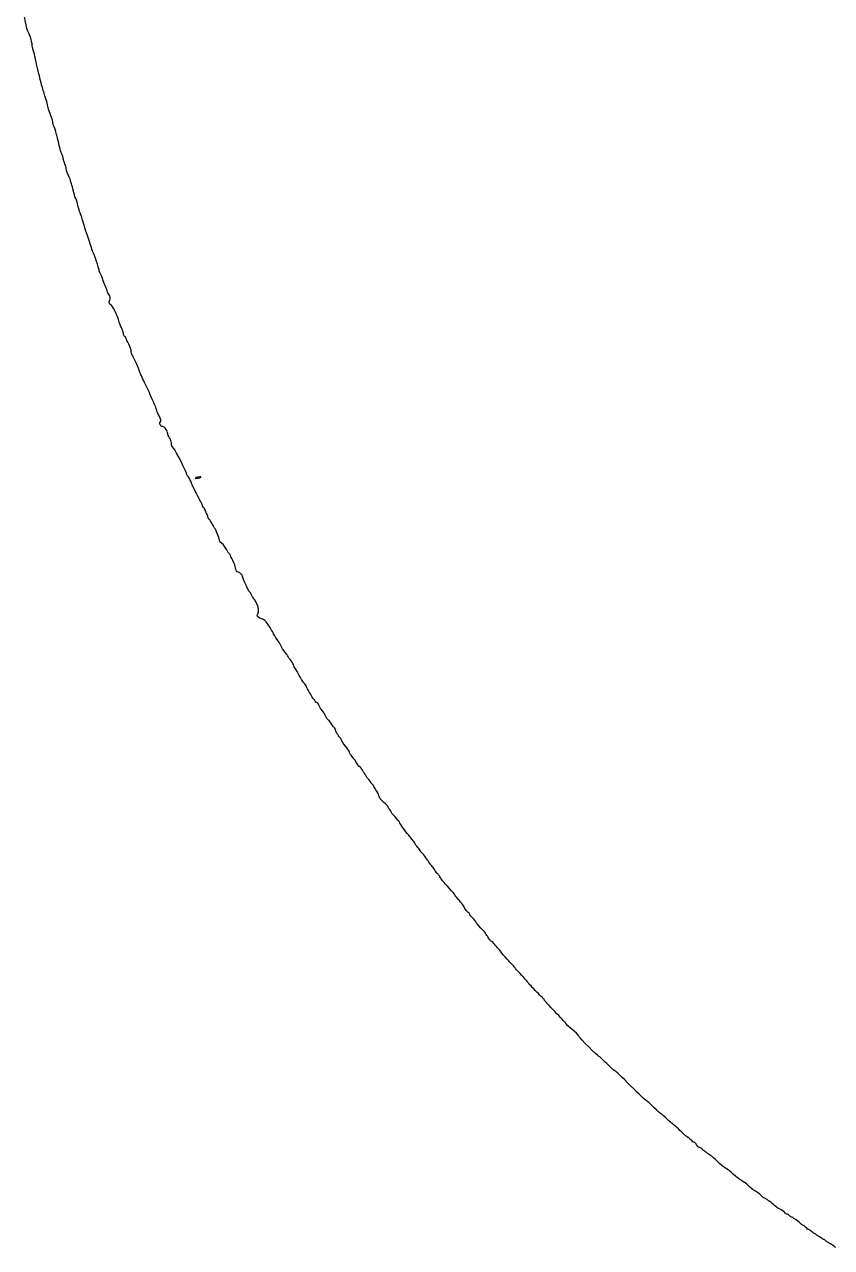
# Model space of a CAD drawing. Extents: x 30 to 1654, y 24 to 1228.
# Drawn here: x 58.8 to 267.5, y 88.2 to 404.5 of the extents above; entities that cross this region are included whole.
import ezdxf

# ---------------------------------------------------------------- set-up
doc = ezdxf.new("R2010")
doc.units = 0
doc.layers.add('Image', color=7, linetype='CONTINUOUS')

msp = doc.modelspace()

# ---------------------------------------------------------------- linework, layer by layer
at = {"layer": 'Image', "color": 7}
msp.add_lwpolyline([(104.4, 287.39695)], close=True, dxfattribs=at)
for points in [[(59.746977, 402.57363), (59.527771, 402.99754), (59.215416, 404.27379), (58.80872, 406.40726)], [(60.761931, 399.45431), (60.696481, 400.2155), (60.23845, 401.6232), (59.746977, 402.57363)], [(61.20469, 397.36003), (60.999679, 398.06403), (60.800438, 399.00646), (60.761931, 399.45431)], [(61.753683, 395.12003), (61.656743, 395.64803), (61.4097, 396.65603), (61.20469, 397.36003)], [(63.109373, 389.36003), (62.491606, 391.79196), (61.914613, 394.24347), (61.753683, 395.12003)], [(63.897604, 386.72003), (63.598201, 387.64403), (63.243497, 388.83203), (63.109373, 389.36003)], [(64.945436, 382.96003), (64.753305, 383.94722), (64.490478, 384.89034), (63.897604, 386.72003)], [(65.64939, 380.8385), (65.330723, 381.65334), (65.013944, 382.60803), (64.945436, 382.96003)], [(66.149318, 379.14989), (66.193028, 379.26378), (65.968057, 380.02366), (65.64939, 380.8385)], [(66.48477, 378.0046), (66.256566, 378.52061), (66.105612, 379.03599), (66.149318, 379.14989)], [(67.042116, 376.41322), (66.963786, 376.77247), (66.712975, 377.48859), (66.48477, 378.0046)], [(67.509946, 374.40003), (67.330974, 375.14803), (67.120451, 376.05397), (67.042116, 376.41322)], [(68.017675, 372.24003), (67.917395, 372.68003), (67.688917, 373.65203), (67.509946, 374.40003)], [(68.397599, 371.20003), (68.288921, 371.33203), (68.117955, 371.80003), (68.017675, 372.24003)], [(68.779872, 369.98941), (68.6783, 370.52325), (68.506277, 371.06803), (68.397599, 371.20003)], [(69.282276, 368.39558), (69.107526, 368.73834), (68.881444, 369.45556), (68.779872, 369.98941)], [(69.600003, 367.20565), (69.600003, 367.51735), (69.457025, 368.05281), (69.282276, 368.39558)], [(70.160003, 365.48456), (69.842672, 366.13869), (69.600003, 366.8845), (69.600003, 367.20565)], [(70.720003, 364.13047), (70.720003, 364.24032), (70.468003, 364.84967), (70.160003, 365.48456)], [(70.945757, 363.28538), (70.821592, 363.64033), (70.720003, 364.02061), (70.720003, 364.13047)], [(71.440886, 361.41519), (71.29273, 362.08885), (71.069922, 362.93044), (70.945757, 363.28538)], [(71.954386, 359.73519), (71.820117, 359.98552), (71.589042, 360.74152), (71.440886, 361.41519)], [(72.320497, 358.80003), (72.253407, 359.06403), (72.088655, 359.48485), (71.954386, 359.73519)], [(73.364957, 355.28003), (73.172847, 355.69546), (72.731327, 357.18346), (72.320497, 358.80003)], [(73.895978, 353.68003), (73.726, 354.29603), (73.487041, 355.01603), (73.364957, 355.28003)], [(75.587944, 348.40004), (74.869644, 350.44476), (74.286979, 352.26305), (73.895978, 353.68003)], [(76.155008, 346.59231), (76.152308, 346.70656), (75.897082, 347.52004), (75.587944, 348.40004)], [(76.491152, 345.71231), (76.30902, 346.08206), (76.157755, 346.47806), (76.155008, 346.59231)], [(78.078175, 341.013), (78.074975, 341.34216), (76.834486, 345.0153), (76.491152, 345.71231)], [(78.305202, 340.373), (78.181343, 340.62213), (78.07918, 340.91013), (78.078175, 341.013)], [(79.186771, 338.16004), (78.86838, 339.15189), (78.691304, 339.5964), (78.305202, 340.373)], [(79.82747, 336.52776), (79.644577, 336.89751), (79.356262, 337.63204), (79.186771, 338.16004)], [(80.160003, 335.63009), (80.160003, 335.75406), (80.010363, 336.15802), (79.82747, 336.52776)], [(80.527756, 334.86236), (80.325492, 335.16064), (80.160003, 335.50612), (80.160003, 335.63009)], [(80.875066, 333.2129), (81.128428, 333.81928), (81.0804, 334.04737), (80.527756, 334.86236)], [(81.228812, 331.91587), (80.680554, 332.2751), (80.602622, 332.56085), (80.875066, 333.2129)], [(82.17997, 330.42627), (81.85829, 331.14449), (81.46423, 331.76162), (81.228812, 331.91587)], [(82.877918, 328.88004), (82.796118, 329.05604), (82.48204, 329.75184), (82.17997, 330.42627)], [(83.207937, 327.84004), (83.108227, 328.23604), (82.95972, 328.70404), (82.877918, 328.88004)], [(83.854615, 326.10887), (83.598651, 326.66501), (83.307646, 327.44404), (83.207937, 327.84004)], [(84.320003, 324.77835), (84.320003, 324.954), (84.110578, 325.55273), (83.854615, 326.10887)], [(84.903361, 323.63209), (84.615098, 323.80234), (84.320003, 324.38218), (84.320003, 324.77835)], [(85.120003, 323.30906), (85.120003, 323.41635), (85.022513, 323.56171), (84.903361, 323.63209)], [(85.760003, 321.84004), (85.408003, 322.54071), (85.120003, 323.20178), (85.120003, 323.30906)], [(86.400003, 319.8925), (86.400003, 320.35935), (86.203578, 320.95707), (85.760003, 321.84004)], [(86.564244, 319.11742), (86.473914, 319.17322), (86.400003, 319.52203), (86.400003, 319.8925)], [(88.750026, 314.32659), (88.094812, 316.11983), (86.791172, 318.97717), (86.564244, 319.11742)], [(90.090739, 311.41802), (89.480643, 312.66934), (88.877322, 313.9782), (88.750026, 314.32659)], [(91.200003, 309.05865), (91.200003, 309.10495), (90.700834, 310.1667), (90.090739, 311.41802)], [(91.661098, 307.96722), (91.407496, 308.52117), (91.200003, 309.01231), (91.200003, 309.05865)], [(92.960003, 304.78209), (92.960003, 304.96233), (92.33405, 306.49727), (91.661098, 307.96722)], [(93.520003, 303.42913), (93.212003, 304.08699), (92.960003, 304.69582), (92.960003, 304.78209)], [(93.896905, 301.64094), (94.173412, 301.91745), (94.128921, 302.12853), (93.520003, 303.42913)], [(93.916315, 300.96894), (93.764277, 301.33599), (93.759439, 301.50347), (93.896905, 301.64094)], [(94.540579, 300.48004), (94.221106, 300.48004), (94.069713, 300.5986), (93.916315, 300.96894)], [(95.401167, 299.75352), (95.058508, 300.32081), (94.8699, 300.48004), (94.540579, 300.48004)], [(95.840002, 298.65759), (95.840002, 298.86076), (95.642527, 299.35393), (95.401167, 299.75352)], [(96.317091, 297.58411), (96.054692, 297.97136), (95.840002, 298.45442), (95.840002, 298.65759)], [(96.797091, 296.2005), (96.794991, 296.68723), (96.658817, 297.0798), (96.317091, 297.58411)], [(97.339144, 294.9205), (96.907666, 295.40105), (96.799421, 295.65666), (96.797091, 296.2005)], [(100.8, 288.01903), (100.8, 288.50559), (97.891793, 294.30499), (97.339144, 294.9205)], [(101.18156, 287.47506), (100.9717, 287.7015), (100.8, 287.94628), (100.8, 288.01903)], [(102.00634, 285.89169), (101.76257, 286.5361), (101.39142, 287.24862), (101.18156, 287.47506)], [(103.47135, 282.80004), (102.62142, 284.38756), (102.39287, 284.86989), (102.00634, 285.89169)], [(102.96, 287.1754), (102.85872, 287.0794), (103.06422, 287.06355), (103.52, 287.1323)], [(103.84, 287.44006), (103.444, 287.37796), (103.048, 287.25885), (102.96, 287.1754)], [(103.52, 287.1323), (103.916, 287.1921), (104.312, 287.31115), (104.4, 287.39695)], [(104.4, 287.39696), (104.50414, 287.4985), (104.3086, 287.51354), (103.84, 287.44006)], [(103.86134, 282.00004), (103.74107, 282.26404), (103.56557, 282.62404), (103.47135, 282.80004)], [(104.44, 280.97771), (104.242, 281.27599), (103.9816, 281.73604), (103.86134, 282.00004)], [(104.8, 280.1573), (104.8, 280.31025), (104.638, 280.67943), (104.44, 280.97771)], [(105.04296, 279.67759), (104.90933, 279.78849), (104.8, 280.00436), (104.8, 280.1573)], [(105.5363, 278.898), (105.39859, 279.21587), (105.17658, 279.56669), (105.04296, 279.67759)], [(106.01335, 277.79461), (105.88869, 278.0836), (105.67402, 278.58012), (105.5363, 278.898)], [(106.24, 277.08492), (106.24, 277.18626), (106.13801, 277.50562), (106.01335, 277.79461)], [(106.55115, 276.56946), (106.38002, 276.75162), (106.24, 276.98358), (106.24, 277.08492)], [(107.36933, 275.27915), (107.09046, 275.80666), (106.72228, 276.3873), (106.55115, 276.56946)], [(108.07183, 274.08004), (107.96432, 274.21204), (107.64819, 274.75164), (107.36933, 275.27915)], [(108.47077, 273.28004), (108.35886, 273.58804), (108.17934, 273.94804), (108.07183, 274.08004)], [(108.88969, 272.24004), (108.77119, 272.50404), (108.58268, 272.97204), (108.47077, 273.28004)], [(109.19982, 271.16004), (109.14772, 271.49004), (109.00818, 271.97604), (108.88969, 272.24004)], [(109.41819, 270.56004), (109.35019, 270.56004), (109.25189, 270.83004), (109.19982, 271.16004)], [(111.11481, 268.60882), (110.70876, 269.43354), (109.72925, 270.56004), (109.41819, 270.56004)], [(111.78172, 267.61384), (111.66167, 267.65994), (111.36156, 268.10765), (111.11481, 268.60882)], [(112, 267.30451), (112, 267.42857), (111.9018, 267.56777), (111.78172, 267.61384)], [(112.66436, 265.83229), (112.29896, 266.51812), (112, 267.18044), (112, 267.30451)], [(113.37311, 263.96279), (113.34791, 264.31601), (113.04087, 265.12601), (112.66436, 265.83229)], [(114.05084, 262.87964), (113.66803, 262.87964), (113.42229, 263.27238), (113.37311, 263.96279)], [(115.2, 261.72528), (115.2, 262.07974), (114.40371, 262.87964), (114.05084, 262.87964)], [(116.98343, 257.78453), (116.78291, 257.85963), (115.2, 261.35725), (115.2, 261.72528)], [(117.60175, 256.79619), (117.34264, 257.30947), (117.0644, 257.75422), (116.98343, 257.78453)], [(118.22518, 255.7688), (118.14138, 255.8206), (117.86085, 256.28291), (117.60175, 256.79619)], [(118.86876, 254.69159), (118.59858, 255.23227), (118.30897, 255.71702), (118.22518, 255.7688)], [(119.09841, 252.0809), (119.52168, 252.50418), (119.42765, 253.57315), (118.86876, 254.69159)], [(120.08841, 250.78998), (119.08296, 251.10624), (118.66663, 251.64912), (119.09841, 252.0809)], [(121.73547, 249.3823), (121.01252, 250.40913), (120.84555, 250.55184), (120.08841, 250.78998)], [(123.22999, 246.8867), (122.85048, 247.6308), (122.17795, 248.75384), (121.73547, 249.3823)], [(124.30708, 245.1632), (124.09419, 245.367), (123.6095, 246.1425), (123.22999, 246.8867)], [(125.28708, 243.5562), (124.96097, 244.2363), (124.51997, 244.9595), (124.30708, 245.1632)], [(126.38001, 241.8497), (126.10501, 242.1082), (125.61319, 242.8761), (125.28708, 243.5562)], [(126.88, 241.1794), (126.88, 241.2896), (126.655, 241.5912), (126.38001, 241.8497)], [(127.50514, 240.2568), (127.16131, 240.6541), (126.88, 241.0693), (126.88, 241.1794)], [(128.32494, 238.9271), (128.21787, 239.2612), (127.84896, 239.8596), (127.50514, 240.2568)], [(128.87164, 237.8396), (128.67802, 238.1036), (128.43201, 238.593), (128.32494, 238.9271)], [(129.84423, 236.1116), (129.50292, 236.798), (129.06525, 237.5756), (128.87164, 237.8396)], [(131.05113, 234.2472), (130.72864, 234.5863), (130.18554, 235.4252), (129.84423, 236.1116)], [(131.74057, 233.2201), (131.68387, 233.446), (131.37362, 233.9082), (131.05113, 234.2472)], [(132.31412, 232.0445), (132.05537, 232.4651), (131.79728, 232.9942), (131.74057, 233.2201)], [(133.06365, 230.7196), (132.91015, 231.0276), (132.57286, 231.6238), (132.31412, 232.0445)], [(133.56024, 230.0267), (133.44061, 230.0997), (133.21715, 230.4116), (133.06365, 230.7196)], [(133.92491, 229.5067), (133.84401, 229.7196), (133.67987, 229.9536), (133.56024, 230.0267)], [(134.35604, 229.119), (134.19986, 229.1194), (134.00586, 229.2938), (133.92491, 229.5067)], [(134.92762, 228.4189), (134.74072, 228.8735), (134.54057, 229.1187), (134.35604, 229.119)], [(135.77291, 227.0679), (135.46619, 227.4263), (135.08581, 228.0342), (134.92762, 228.4189)], [(136.66828, 225.653), (136.48254, 226.0729), (136.07962, 226.7096), (135.77291, 227.0679)], [(137.37157, 224.602), (137.17051, 224.7601), (136.85403, 225.2331), (136.66828, 225.653)], [(138.1033, 223.717), (137.90191, 224.0456), (137.57264, 224.4438), (137.37157, 224.602)], [(138.81429, 222.7433), (138.62462, 222.9503), (138.30468, 223.3885), (138.1033, 223.717)], [(139.34031, 221.7623), (139.24071, 222.0949), (139.00395, 222.5363), (138.81429, 222.7433)], [(139.76074, 220.959), (139.62914, 221.0682), (139.43995, 221.4297), (139.34031, 221.7623)], [(140, 220.5679), (140, 220.6738), (139.89233, 220.8498), (139.76074, 220.959)], [(140.4, 219.9996), (140.18, 220.2063), (140, 220.4621), (140, 220.5679)], [(140.8, 219.4049), (140.8, 219.5253), (140.62, 219.793), (140.4, 219.9996)], [(141.48, 218.2921), (141.106, 218.7837), (140.8, 219.2845), (140.8, 219.4049)], [(142.87078, 216.131), (142.86078, 216.4134), (142.5971, 216.8236), (141.48, 218.2921)], [(143.45847, 215.251), (143.14032, 215.5873), (142.87585, 215.9833), (142.87078, 216.131)], [(144.48009, 213.8116), (144.23636, 214.267), (143.77663, 214.9148), (143.45847, 215.251)], [(145.58162, 212.3782), (145.2195, 212.7111), (144.72382, 213.3561), (144.48009, 213.8116)], [(146.24, 211.5785), (146.24, 211.6854), (145.94373, 212.0452), (145.58162, 212.3782)], [(146.64, 210.9088), (146.42, 211.1703), (146.24, 211.4716), (146.24, 211.5785)], [(147.04, 210.2791), (147.04, 210.3641), (146.86, 210.6474), (146.64, 210.9088)], [(147.68, 209.3976), (147.328, 209.7975), (147.04, 210.1942), (147.04, 210.2791)], [(148.32, 208.5119), (148.32, 208.5989), (148.032, 208.9977), (147.68, 209.3976)], [(148.71724, 207.9764), (148.49876, 208.1837), (148.32, 208.4246), (148.32, 208.5119)], [(149.11724, 207.4758), (149.11524, 207.5438), (148.93572, 207.7692), (148.71724, 207.9764)], [(149.6835, 206.5327), (149.37358, 206.9833), (149.11876, 207.4077), (149.11724, 207.4758)], [(150.42464, 205.0081), (150.32694, 205.3961), (149.99342, 206.0822), (149.6835, 206.5327)], [(151.69959, 203.3111), (150.8182, 204.1075), (150.56733, 204.4414), (150.42464, 205.0081)], [(152.79845, 202.1747), (152.7976, 202.2547), (152.30311, 202.7658), (151.69959, 203.3111)], [(153.2, 201.5054), (152.98, 201.7939), (152.79931, 202.095), (152.79845, 202.1747)], [(153.6, 200.8133), (153.6, 200.9053), (153.42, 201.217), (153.2, 201.5054)], [(154.61287, 199.5626), (154.05579, 200.1583), (153.6, 200.7211), (153.6, 200.8133)], [(155.73185, 198.2396), (155.67345, 198.3716), (155.16994, 198.967), (154.61287, 199.5626)], [(158.0878, 194.8723), (157.26786, 195.8055), (156.01871, 197.5909), (155.73185, 198.2396)], [(159.84, 192.5313), (159.84, 192.7025), (158.95289, 193.8877), (158.0878, 194.8723)], [(160.48, 191.6612), (160.128, 192.0787), (159.84, 192.4702), (159.84, 192.5313)], [(161.12, 190.7634), (161.12, 190.8394), (160.832, 191.2438), (160.48, 191.6612)], [(161.77319, 189.9921), (161.41394, 190.34), (161.12, 190.6871), (161.12, 190.7634)], [(162.66371, 188.9072), (162.53318, 189.1561), (162.13244, 189.6443), (161.77319, 189.9921)], [(164.31008, 186.6031), (163.73849, 187.2834), (162.8998, 188.4572), (162.66371, 188.9072)], [(164.93965, 185.7126), (164.75814, 186.0063), (164.47483, 186.407), (164.31008, 186.6031)], [(165.61372, 184.8691), (165.4245, 185.0393), (165.12116, 185.4189), (164.93965, 185.7126)], [(166.06481, 184.2732), (166.00591, 184.4307), (165.80295, 184.6989), (165.61372, 184.8691)], [(168.68, 181.0446), (167.23981, 182.5514), (166.25288, 183.7699), (166.06481, 184.2732)], [(170.08, 179.3988), (170.08, 179.4988), (169.45, 180.2389), (168.68, 181.0446)], [(170.92369, 178.2888), (170.45966, 178.7998), (170.08, 179.2993), (170.08, 179.3988)], [(172.64, 175.9035), (172.64, 176.1637), (171.82556, 177.2956), (170.92369, 178.2888)], [(173.28, 175.1196), (172.928, 175.4634), (172.64, 175.8161), (172.64, 175.9035)], [(173.92, 174.3232), (173.92, 174.4172), (173.632, 174.7759), (173.28, 175.1196)], [(174.72, 173.3261), (174.28, 173.7802), (173.92, 174.2289), (173.92, 174.3232)], [(175.52, 172.3344), (175.52, 172.4254), (175.16, 172.872), (174.72, 173.3261)], [(176.8, 170.8093), (176.096, 171.5567), (175.52, 172.243), (175.52, 172.3344)], [(178.08, 169.3152), (178.08, 169.3892), (177.504, 170.0619), (176.8, 170.8093)], [(178.36, 168.8621), (178.206, 169.0369), (178.08, 169.2408), (178.08, 169.3152)], [(178.88484, 168.0742), (178.75018, 168.3327), (178.514, 168.6872), (178.36, 168.8621)], [(179.48343, 167.4279), (179.28887, 167.5249), (179.0195, 167.8157), (178.88484, 168.0742)], [(180.29927, 166.6256), (180.04513, 166.9699), (179.678, 167.3309), (179.48343, 167.4279)], [(181.42068, 165.3672), (181.05805, 165.715), (180.55342, 166.2813), (180.29927, 166.6256)], [(182.08, 164.5276), (182.08, 164.6415), (181.78331, 165.0193), (181.42068, 165.3672)], [(183.66947, 162.6801), (182.79527, 163.5823), (182.08, 164.4137), (182.08, 164.5276)], [(185.75468, 160.3538), (185.48203, 160.731), (184.54368, 161.7778), (183.66947, 162.6801)], [(187.41699, 158.5138), (186.77538, 159.1486), (186.02734, 159.9766), (185.75468, 160.3538)], [(188.93007, 156.7996), (188.73949, 157.1076), (188.0586, 157.879), (187.41699, 158.5138)], [(191.27829, 154.2525), (190.17735, 155.3454), (189.12065, 156.4916), (188.93007, 156.7996)], [(193.28, 152.0871), (193.28, 152.1851), (192.37923, 153.1596), (191.27829, 154.2525)], [(195.92, 149.2021), (194.468, 150.6907), (193.28, 151.989), (193.28, 152.0871)], [(198.56, 146.4254), (198.56, 146.4644), (197.372, 147.7134), (195.92, 149.2021)], [(200.3946, 144.5815), (199.95647, 144.8506), (198.56, 146.2541), (198.56, 146.4254)], [(202.24, 142.6618), (202.24, 142.9081), (200.97256, 144.2266), (200.3946, 144.5815)], [(207.31493, 137.5999), (207.07394, 137.6002), (202.24, 142.4217), (202.24, 142.6618)], [(209.33626, 135.7596), (208.33174, 136.7716), (207.42215, 137.5998), (207.31493, 137.5999)], [(211.38256, 133.9196), (211.26162, 133.9196), (210.34078, 134.7476), (209.33626, 135.7596)], [(215.52001, 129.9996), (213.36535, 132.1556), (211.5035, 133.9196), (211.38256, 133.9196)], [(219.62617, 126.0796), (219.52243, 126.0796), (217.67466, 127.8436), (215.52001, 129.9996)], [(221.54645, 124.3996), (220.59404, 125.3236), (219.72991, 126.0796), (219.62617, 126.0796)], [(223.45752, 122.7196), (223.35882, 122.7196), (222.49887, 123.4756), (221.54645, 124.3996)], [(224.88381, 121.4459), (224.19802, 122.1464), (223.55619, 122.7196), (223.45752, 122.7196)], [(226.23926, 120.2392), (226.17956, 120.2022), (225.5696, 120.7453), (224.88381, 121.4459)], [(228.25041, 118.473), (227.20398, 119.4813), (226.29896, 120.2761), (226.23926, 120.2392)], [(230.32403, 116.6396), (230.22993, 116.6396), (229.29684, 117.4646), (228.25041, 118.473)], [(231.12001, 115.9996), (230.77629, 116.3516), (230.4181, 116.6396), (230.32403, 116.6396)], [(231.99248, 115.3592), (231.85634, 115.3594), (231.46372, 115.6476), (231.12001, 115.9996)], [(232.56001, 114.7652), (232.38401, 115.0917), (232.12862, 115.359), (231.99248, 115.3592)], [(233.22692, 114.0856), (233.03612, 114.1326), (232.73601, 114.4387), (232.56001, 114.7652)], [(234.14266, 113.4796), (233.82981, 113.7656), (233.41773, 114.0383), (233.22692, 114.0856)], [(234.85094, 112.9596), (234.77424, 112.9596), (234.45551, 113.1936), (234.14266, 113.4796)], [(235.29521, 112.6226), (235.12757, 112.808), (234.92765, 112.9596), (234.85094, 112.9596)], [(236.16001, 111.9962), (235.85201, 112.1554), (235.46285, 112.4373), (235.29521, 112.6226)], [(238.08001, 110.3296), (237.33201, 111.0871), (236.46801, 111.837), (236.16001, 111.9962)], [(240.19305, 108.5914), (239.75556, 108.8011), (238.87011, 109.5295), (238.08001, 110.3296)], [(242.12448, 107.0948), (241.47637, 107.7193), (240.60722, 108.3928), (240.19305, 108.5914)], [(243.63034, 105.8554), (243.45024, 105.9124), (242.7726, 106.4703), (242.12448, 107.0948)], [(244.2437, 105.4356), (244.08646, 105.6093), (243.81045, 105.7982), (243.63034, 105.8554)], [(244.73157, 105.1196), (244.62049, 105.1196), (244.40095, 105.2618), (244.2437, 105.4356)], [(245.94677, 104.1427), (245.38949, 104.68), (244.84265, 105.1196), (244.73157, 105.1196)], [(247.28001, 103.0207), (247.10401, 103.1007), (246.50405, 103.6054), (245.94677, 104.1427)], [(249.27264, 101.607), (248.6558, 102.2238), (247.97965, 102.7036), (247.28001, 103.0207)], [(250.09068, 100.9596), (249.99678, 100.9596), (249.62869, 101.251), (249.27264, 101.607)], [(250.78578, 100.5596), (250.49735, 100.7796), (250.18455, 100.9596), (250.09068, 100.9596)], [(251.42687, 100.1596), (251.36267, 100.1596), (251.07422, 100.3396), (250.78578, 100.5596)], [(252.32949, 99.3654), (251.89722, 99.8022), (251.49104, 100.1596), (251.42687, 100.1596)], [(253.95772, 98.1822), (253.49447, 98.3961), (252.76177, 98.9285), (252.32949, 99.3654)], [(255.26994, 97.2965), (255.01148, 97.5697), (254.42098, 97.9683), (253.95772, 98.1822)], [(255.95692, 96.7996), (255.83755, 96.7996), (255.5284, 97.0232), (255.26994, 97.2965)], [(256.60535, 96.3996), (256.36809, 96.6196), (256.0763, 96.7996), (255.95692, 96.7996)], [(257.21878, 95.9996), (257.11866, 95.9996), (256.84261, 96.1796), (256.60535, 96.3996)], [(257.60001, 95.7596), (257.49046, 95.8916), (257.3189, 95.9996), (257.21878, 95.9996)], [(258.02438, 95.5196), (257.90053, 95.5196), (257.70956, 95.6276), (257.60001, 95.7596)], [(259.07089, 94.7196), (258.61917, 95.1596), (258.14824, 95.5196), (258.02438, 95.5196)], [(260.07471, 93.9196), (259.97433, 93.9196), (259.52261, 94.2796), (259.07089, 94.7196)], [(260.80001, 93.3596), (260.50148, 93.6676), (260.1751, 93.9196), (260.07471, 93.9196)], [(261.54583, 92.7996), (261.43415, 92.7996), (261.09853, 93.0516), (260.80001, 93.3596)], [(262.29556, 92.3196), (261.99488, 92.5836), (261.6575, 92.7996), (261.54583, 92.7996)], [(262.98276, 91.8396), (262.90546, 91.8396), (262.59624, 92.0556), (262.29556, 92.3196)], [(263.55466, 91.4396), (263.3174, 91.6596), (263.06005, 91.8396), (262.98276, 91.8396)], [(264.16993, 91.0396), (264.06879, 91.0396), (263.79192, 91.2196), (263.55466, 91.4396)], [(264.82919, 90.6396), (264.56773, 90.8596), (264.27106, 91.0396), (264.16993, 91.0396)], [(265.51516, 90.2396), (265.39933, 90.2396), (265.09064, 90.4196), (264.82919, 90.6396)], [(265.8082, 90.0248), (265.7629, 90.143), (265.631, 90.2396), (265.51516, 90.2396)], [(266.42531, 89.5381), (266.13123, 89.6877), (265.85353, 89.9067), (265.8082, 90.0248)], [(268.48001, 88.1729), (268.09532, 88.6067), (267.56899, 88.9564), (266.42531, 89.5381)]]:
    msp.add_open_spline(points, degree=3, dxfattribs=at)

doc.saveas('drawing.dxf')
